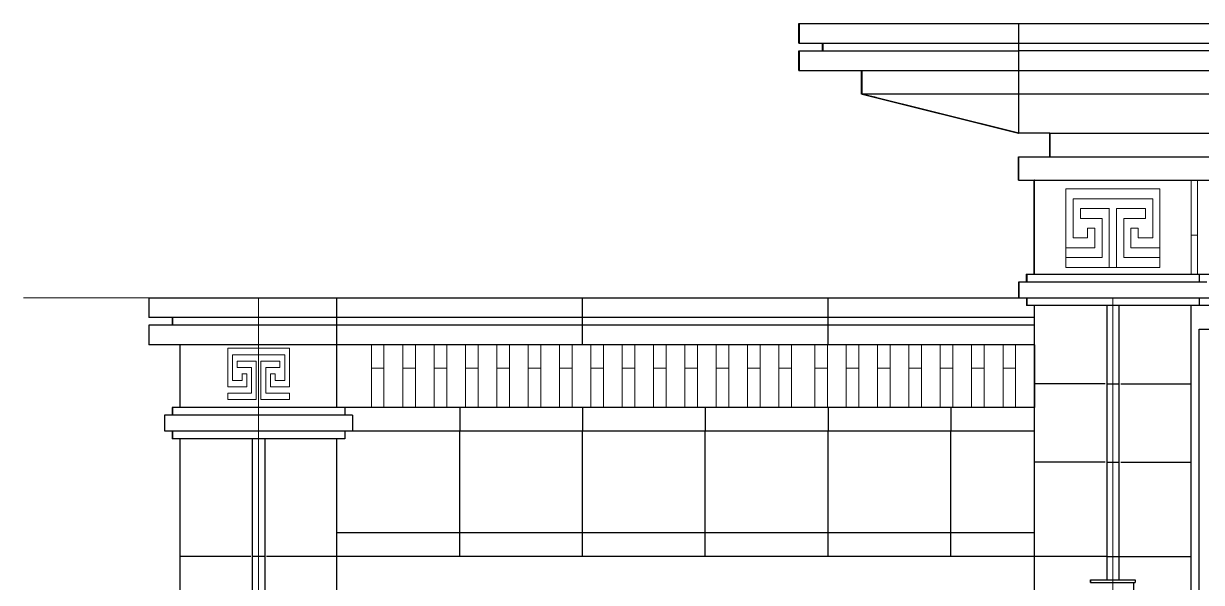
# Model space of a CAD drawing. Extents: x 1188826 to 1909461, y 608442 to 1651179.
# Drawn here: x 1651533 to 1659049, y 1032447 to 1036013 of the extents above; entities that cross this region are included whole.
import ezdxf

# ---------------------------------------------------------------- set-up
doc = ezdxf.new("R2010")
doc.units = 0
doc.header["$LTSCALE"] = 1000
doc.header["$MEASUREMENT"] = 0
doc.linetypes.add('ACAD_ISO10W100', pattern=[18.5, 12, -3, 0.5, -3])
doc.linetypes.add('DOTE', pattern=[2.42, 2, -0.2, 0.02, -0.2])
doc.layers.add('DOTE', color=19, linetype='DOTE', lineweight=9)
doc.layers.add('煤化工粉煤灰', color=7, linetype='Continuous', lineweight=0)
doc.layers.add('分缝', color=37, linetype='Continuous')
doc.layers.add('立面线', color=40, linetype='Continuous')

msp = doc.modelspace()

# ---------------------------------------------------------------- linework, layer by layer
at = {"layer": 'DOTE', "linetype": 'ACAD_ISO10W100', "ltscale": 100}
for p, q in [((1678232.8, 1034263.4), (1651532.8, 1034263.4)), ((1653032.7, 1034263.4), (1653032.7, 1027963.4)), ((1658482.7, 1034263.4), (1658482.7, 1027963.4))]:
    msp.add_line(p, q, dxfattribs=at)
at = {"layer": '分缝'}
for p, q in [((1657884.8, 1035888.4), (1657884.8, 1036013.4)), ((1657884.7, 1035838.4), (1657884.7, 1035888.4)), ((1657884.8, 1035838.4), (1657884.7, 1035838.4)), ((1657884.8, 1035713.4), (1657884.8, 1035838.4)), ((1657884.7, 1035563.4), (1657884.7, 1035713.4)), ((1657884.4, 1035313.4), (1657884.7, 1035563.4)), ((1657880.8, 1035314.3), (1657884.4, 1035313.4)), ((1657880.8, 1035314.3), (1657880.8, 1035314.3)), ((1657880.8, 1035313.4), (1657880.8, 1035314.3)), ((1657880.8, 1035313.4), (1657880.8, 1035313.5)), ((1657880.8, 1035313.4), (1657880.8, 1035313.4)), ((1657884.1, 1035313.4), (1657880.8, 1035313.4)), ((1657884.4, 1035313.4), (1657884.1, 1035313.4)), ((1657884.4, 1035313.4), (1657884.4, 1035313.4)), ((1658434.4, 1033713.4), (1657983.5, 1033713.4)), ((1658534.4, 1033713.4), (1658984.4, 1033713.4)), ((1654316.1, 1033563.4), (1654316.1, 1033413.4)), ((1655099.4, 1033563.4), (1655099.4, 1033413.4)), ((1655882.8, 1033563.4), (1655882.8, 1033413.4)), ((1656666.1, 1033563.4), (1656666.1, 1033413.4)), ((1657449.4, 1033563.4), (1657449.4, 1033413.4)), ((1654316.1, 1032763.4), (1654316.1, 1033413.4)), ((1655099.4, 1032763.4), (1655099.4, 1033413.4)), ((1655882.7, 1032763.4), (1655882.7, 1033413.4)), ((1656666.1, 1032763.4), (1656666.1, 1033413.4)), ((1657449.4, 1032763.4), (1657449.4, 1033413.4)), ((1658434.4, 1033213.4), (1657983.5, 1033213.4)), ((1658534.4, 1033213.4), (1658984.4, 1033213.4)), ((1654316.1, 1032613.4), (1654316.1, 1032763.4)), ((1655099.4, 1032613.4), (1655099.4, 1032763.4)), ((1655882.8, 1032613.4), (1655882.8, 1032763.4)), ((1656666.1, 1032613.4), (1656666.1, 1032763.4)), ((1657449.4, 1032613.4), (1657449.4, 1032763.4)), ((1652982.8, 1032613.4), (1652531.5, 1032613.4)), ((1653532.8, 1032613.4), (1653082.8, 1032613.4)), ((1658444.4, 1032613.4), (1657984.4, 1032613.4)), ((1658524.4, 1032613.4), (1658984.4, 1032613.4))]:
    msp.add_line(p, q, dxfattribs=at)
at = {"layer": '煤化工粉煤灰', "color": 34}
for p, q in [((1658984.4, 1034413.4), (1658984.4, 1035013.4)), ((1659023.6, 1034413.4), (1659023.6, 1035013.4)), ((1658184.1, 1034582.7), (1658184.1, 1034957.7)), ((1658184.1, 1034957.7), (1658784.4, 1034957.7)), ((1658784.1, 1034957.7), (1658784.1, 1034582.7)), ((1658784.4, 1034457.7), (1658784.4, 1034957.7)), ((1658738, 1034895.2), (1658230.3, 1034895.2)), ((1658230.3, 1034895.2), (1658230.3, 1034645.2)), ((1658738, 1034645.2), (1658738, 1034895.2)), ((1658276.4, 1034770.2), (1658276.4, 1034832.7)), ((1658276.4, 1034832.7), (1658461.3, 1034832.7)), ((1658414.9, 1034770.2), (1658276.4, 1034770.2)), ((1658414.9, 1034520.2), (1658414.9, 1034770.2)), ((1658461, 1034832.7), (1658461, 1034457.7)), ((1658507.2, 1034832.7), (1658507.2, 1034457.7)), ((1658507.2, 1034832.7), (1658692.1, 1034832.7)), ((1658553.3, 1034520.2), (1658553.3, 1034770.2)), ((1658553.3, 1034770.2), (1658692.1, 1034770.2)), ((1658691.8, 1034770.2), (1658691.8, 1034832.7)), ((1658322.6, 1034645.2), (1658322.6, 1034707.7)), ((1658322.6, 1034707.7), (1658369, 1034707.7)), ((1658368.7, 1034707.7), (1658368.7, 1034582.7)), ((1658599.5, 1034582.7), (1658599.5, 1034707.7)), ((1658599.5, 1034707.7), (1658645.9, 1034707.7)), ((1658645.6, 1034707.7), (1658645.6, 1034645.2)), ((1658230.3, 1034645.2), (1658322.6, 1034645.2)), ((1658738, 1034645.2), (1658645.6, 1034645.2)), ((1658984.4, 1034663.4), (1659023.6, 1034663.4)), ((1658369, 1034582.7), (1658184.1, 1034582.7)), ((1658184.4, 1034582.7), (1658184.4, 1034520.2)), ((1658784.4, 1034582.7), (1658599.5, 1034582.7)), ((1658184.1, 1034457.7), (1658184.1, 1034520.2)), ((1658184.1, 1034520.2), (1658414.9, 1034520.2)), ((1658553.3, 1034520.2), (1658784.4, 1034520.2)), ((1658784.1, 1034457.7), (1658784.1, 1034520.2)), ((1658184.1, 1034457.7), (1658784.4, 1034457.7)), ((1653229.6, 1033941.4), (1652835.8, 1033941.4)), ((1652836, 1033941.4), (1652836, 1033695.4)), ((1653229.6, 1033695.4), (1653229.6, 1033941.4)), ((1653752.8, 1033963.4), (1653752.8, 1033563.4)), ((1653832.8, 1033563.4), (1653832.8, 1033963.4)), ((1653952.8, 1033963.4), (1653952.8, 1033563.4)), ((1654032.8, 1033563.4), (1654032.8, 1033963.4)), ((1654152.8, 1033963.4), (1654152.8, 1033563.4)), ((1654232.8, 1033563.4), (1654232.8, 1033963.4)), ((1654352.8, 1033963.4), (1654352.8, 1033563.4)), ((1654432.8, 1033563.4), (1654432.8, 1033963.4)), ((1654552.8, 1033963.4), (1654552.8, 1033563.4)), ((1654632.8, 1033563.4), (1654632.8, 1033963.4)), ((1654752.8, 1033963.4), (1654752.8, 1033563.4)), ((1654832.8, 1033563.4), (1654832.8, 1033963.4)), ((1654952.8, 1033963.4), (1654952.8, 1033563.4)), ((1655032.8, 1033563.4), (1655032.8, 1033963.4)), ((1655152.8, 1033963.4), (1655152.8, 1033563.4)), ((1655232.8, 1033563.4), (1655232.8, 1033963.4)), ((1655352.8, 1033963.4), (1655352.8, 1033563.4)), ((1655432.8, 1033563.4), (1655432.8, 1033963.4)), ((1655552.8, 1033963.4), (1655552.8, 1033563.4)), ((1655632.8, 1033563.4), (1655632.8, 1033963.4)), ((1655752.8, 1033963.4), (1655752.8, 1033563.4)), ((1655832.8, 1033563.4), (1655832.8, 1033963.4)), ((1655952.8, 1033963.4), (1655952.8, 1033563.4)), ((1656032.8, 1033563.4), (1656032.8, 1033963.4)), ((1656152.8, 1033963.4), (1656152.8, 1033563.4)), ((1656232.8, 1033563.4), (1656232.8, 1033963.4)), ((1656352.8, 1033963.4), (1656352.8, 1033563.4)), ((1656432.8, 1033563.4), (1656432.8, 1033963.4)), ((1656582.8, 1033963.4), (1656582.8, 1033563.4)), ((1656662.8, 1033563.4), (1656662.8, 1033963.4)), ((1656782.8, 1033963.4), (1656782.8, 1033563.4)), ((1656862.8, 1033563.4), (1656862.8, 1033963.4)), ((1656982.8, 1033963.4), (1656982.8, 1033563.4)), ((1657062.8, 1033563.4), (1657062.8, 1033963.4)), ((1657182.8, 1033963.4), (1657182.8, 1033563.4)), ((1657262.8, 1033563.4), (1657262.8, 1033963.4)), ((1657382.8, 1033963.4), (1657382.8, 1033563.4)), ((1657462.8, 1033563.4), (1657462.8, 1033963.4)), ((1657582.8, 1033963.4), (1657582.8, 1033563.4)), ((1657662.8, 1033563.4), (1657662.8, 1033963.4)), ((1657782.8, 1033963.4), (1657782.8, 1033563.4)), ((1657862.8, 1033563.4), (1657862.8, 1033963.4)), ((1652866.3, 1033900.4), (1653199.3, 1033900.4)), ((1652866.3, 1033736.4), (1652866.3, 1033900.4)), ((1653199.3, 1033900.4), (1653199.3, 1033736.4)), ((1653017.6, 1033859.4), (1652896.4, 1033859.4)), ((1652987.4, 1033818.4), (1652896.4, 1033818.4)), ((1652896.5, 1033818.4), (1652896.5, 1033859.4)), ((1652987.4, 1033654.4), (1652987.4, 1033818.4)), ((1653017.6, 1033859.4), (1653017.6, 1033613.4)), ((1653169, 1033859.4), (1653047.8, 1033859.4)), ((1653047.9, 1033859.4), (1653047.9, 1033613.4)), ((1653078.2, 1033818.4), (1653169, 1033818.4)), ((1653078.2, 1033654.4), (1653078.2, 1033818.4)), ((1653169, 1033818.4), (1653169, 1033859.4)), ((1653752.8, 1033813.4), (1653832.8, 1033813.4)), ((1653952.8, 1033813.4), (1654032.8, 1033813.4)), ((1654152.8, 1033813.4), (1654232.8, 1033813.4)), ((1654352.8, 1033813.4), (1654432.8, 1033813.4)), ((1654552.8, 1033813.4), (1654632.8, 1033813.4)), ((1654752.8, 1033813.4), (1654832.8, 1033813.4)), ((1654952.8, 1033813.4), (1655032.8, 1033813.4)), ((1655152.8, 1033813.4), (1655232.8, 1033813.4)), ((1655352.8, 1033813.4), (1655432.8, 1033813.4)), ((1655552.8, 1033813.4), (1655632.8, 1033813.4)), ((1655752.8, 1033813.4), (1655832.8, 1033813.4)), ((1655952.8, 1033813.4), (1656032.8, 1033813.4)), ((1656152.8, 1033813.4), (1656232.8, 1033813.4)), ((1656352.8, 1033813.4), (1656432.8, 1033813.4)), ((1656582.8, 1033813.4), (1656662.8, 1033813.4)), ((1656782.8, 1033813.4), (1656862.8, 1033813.4)), ((1656982.8, 1033813.4), (1657062.8, 1033813.4)), ((1657182.8, 1033813.4), (1657262.8, 1033813.4)), ((1657382.8, 1033813.4), (1657462.8, 1033813.4)), ((1657582.8, 1033813.4), (1657662.8, 1033813.4)), ((1657782.8, 1033813.4), (1657862.8, 1033813.4)), ((1652866.3, 1033736.4), (1652926.8, 1033736.4)), ((1652926.6, 1033777.4), (1652957.1, 1033777.4)), ((1652926.8, 1033777.4), (1652926.8, 1033736.4)), ((1652957.1, 1033695.4), (1652957.1, 1033777.4)), ((1653108.3, 1033777.4), (1653138.7, 1033777.4)), ((1653108.5, 1033777.4), (1653108.5, 1033695.4)), ((1653138.7, 1033736.4), (1653138.7, 1033777.4)), ((1653199.3, 1033736.4), (1653138.7, 1033736.4)), ((1652835.8, 1033695.4), (1652957.1, 1033695.4)), ((1652987.4, 1033654.4), (1652835.8, 1033654.4)), ((1652836, 1033613.4), (1652836, 1033654.4)), ((1653229.6, 1033654.4), (1653078.2, 1033654.4)), ((1653108.3, 1033695.4), (1653229.6, 1033695.4)), ((1653229.6, 1033613.4), (1653229.6, 1033654.4)), ((1652835.8, 1033613.4), (1653017.6, 1033613.4)), ((1653047.8, 1033613.4), (1653229.6, 1033613.4))]:
    msp.add_line(p, q, dxfattribs=at)
at = {"layer": '立面线'}
for p, q in [((1656480.4, 1035888.4), (1656480.4, 1036013.4)), ((1656480.4, 1036013.4), (1673284.8, 1036013.4)), ((1656480.8, 1035888.4), (1656480.8, 1036013.4)), ((1656481, 1035888.4), (1656481, 1036013.4)), ((1656481.3, 1035888.4), (1656481.3, 1036013.4)), ((1656481.7, 1035888.4), (1656481.7, 1036013.4)), ((1656482, 1035888.4), (1656482, 1036013.4)), ((1656482.3, 1035888.4), (1656482.3, 1036013.4)), ((1656482.6, 1035888.4), (1656482.6, 1036013.4)), ((1656482.8, 1035888.4), (1656482.8, 1036013.4)), ((1656483.2, 1035888.4), (1656483.2, 1036013.4)), ((1656483.5, 1035888.4), (1656483.5, 1036013.4)), ((1656483.8, 1035888.4), (1656483.8, 1036013.4)), ((1656484.1, 1035888.4), (1656484.1, 1036013.4)), ((1656484.4, 1035888.4), (1656484.4, 1036013.4)), ((1656484.8, 1035888.4), (1656484.8, 1036013.4)), ((1656480.4, 1035888.4), (1673284.8, 1035888.4)), ((1656480.4, 1035713.4), (1656480.4, 1035838.4)), ((1656480.4, 1035838.4), (1657884.7, 1035838.4)), ((1656480.8, 1035713.4), (1656480.8, 1035838.4)), ((1656481, 1035713.4), (1656481, 1035838.4)), ((1656481.3, 1035713.4), (1656481.3, 1035838.4)), ((1656481.7, 1035713.4), (1656481.7, 1035838.4)), ((1656482, 1035713.4), (1656482, 1035838.4)), ((1656482.3, 1035713.4), (1656482.3, 1035838.4)), ((1656482.6, 1035713.4), (1656482.6, 1035838.4)), ((1656482.8, 1035713.4), (1656482.8, 1035838.4)), ((1656483.2, 1035713.4), (1656483.2, 1035838.4)), ((1656483.5, 1035713.4), (1656483.5, 1035838.4)), ((1656483.8, 1035713.4), (1656483.8, 1035838.4)), ((1656484.1, 1035713.4), (1656484.1, 1035838.4)), ((1656484.4, 1035713.4), (1656484.4, 1035838.4)), ((1656484.8, 1035713.4), (1656484.8, 1035838.4)), ((1656630.4, 1035838.4), (1656630.4, 1035888.4)), ((1656630.8, 1035838.4), (1656630.8, 1035888.4)), ((1656631, 1035838.4), (1656631, 1035888.4)), ((1656631.3, 1035838.4), (1656631.3, 1035888.4)), ((1656631.7, 1035838.4), (1656631.7, 1035888.4)), ((1656632, 1035838.4), (1656632, 1035888.4)), ((1656632.3, 1035838.4), (1656632.3, 1035888.4)), ((1656632.6, 1035838.4), (1656632.6, 1035888.4)), ((1656632.8, 1035838.4), (1656632.8, 1035888.4)), ((1656633.2, 1035838.4), (1656633.2, 1035888.4)), ((1656633.5, 1035838.4), (1656633.5, 1035888.4)), ((1656633.8, 1035838.4), (1656633.8, 1035888.4)), ((1656634.1, 1035838.4), (1656634.1, 1035888.4)), ((1656634.4, 1035838.4), (1656634.4, 1035888.4)), ((1656634.7, 1035838.4), (1656634.7, 1035888.4)), ((1659284.7, 1035838.4), (1657884.8, 1035838.4)), ((1656480.4, 1035713.4), (1673284.8, 1035713.4)), ((1656880.5, 1035563.4), (1656880.5, 1035713.4)), ((1656880.8, 1035563.4), (1656880.8, 1035713.4)), ((1656881, 1035563.4), (1656881, 1035713.4)), ((1656881.3, 1035563.4), (1656881.3, 1035713.4)), ((1656881.7, 1035563.4), (1656881.7, 1035713.4)), ((1656882, 1035563.4), (1656882, 1035713.4)), ((1656882.3, 1035563.4), (1656882.3, 1035713.4)), ((1656882.6, 1035563.4), (1656882.6, 1035713.4)), ((1656882.8, 1035563.4), (1656882.8, 1035713.4)), ((1656883.2, 1035563.4), (1656883.2, 1035713.4)), ((1656883.5, 1035563.4), (1656883.5, 1035713.4)), ((1656883.8, 1035563.4), (1656883.8, 1035713.4)), ((1656884.1, 1035563.4), (1656884.1, 1035713.4)), ((1656884.4, 1035563.4), (1656884.4, 1035713.4)), ((1656884.7, 1035563.4), (1656884.7, 1035713.4)), ((1657880.8, 1035313.4), (1656880.5, 1035563.4)), ((1672884.7, 1035563.4), (1656880.5, 1035563.4)), ((1656973.1, 1035541.3), (1656880.5, 1035563.4)), ((1657881, 1035313.4), (1656881, 1035563.4)), ((1657881.3, 1035313.4), (1656881.3, 1035563.4)), ((1657881.7, 1035313.4), (1656881.7, 1035563.4)), ((1657882, 1035313.4), (1656882, 1035563.4)), ((1657882.3, 1035313.4), (1656882.3, 1035563.4)), ((1657882.6, 1035313.4), (1656882.6, 1035563.4)), ((1657882.8, 1035313.4), (1656882.8, 1035563.4)), ((1657883.2, 1035313.4), (1656883.2, 1035563.4)), ((1657883.5, 1035313.4), (1656883.5, 1035563.4)), ((1657883.8, 1035313.4), (1656883.8, 1035563.4)), ((1657884.1, 1035313.4), (1656884.1, 1035563.4)), ((1656968.7, 1035542.4), (1656884.4, 1035563.4)), ((1656884.7, 1035563.4), (1656884.7, 1035563.4)), ((1656884.7, 1035563.4), (1657880.8, 1035314.3)), ((1658080.8, 1035313.4), (1657884.4, 1035313.4)), ((1658080.8, 1035163.4), (1658080.8, 1035313.4)), ((1658080.8, 1035313.4), (1658081, 1035313.4)), ((1658080.8, 1035313.4), (1658080.8, 1035313.4)), ((1658081, 1035163.4), (1658081, 1035313.4)), ((1658081, 1035313.4), (1658084.1, 1035313.4)), ((1658081.3, 1035163.4), (1658081.3, 1035313.4)), ((1658081.7, 1035163.4), (1658081.7, 1035313.4)), ((1658082, 1035163.4), (1658082, 1035313.4)), ((1658082.3, 1035163.4), (1658082.3, 1035313.4)), ((1658082.6, 1035163.4), (1658082.6, 1035313.4)), ((1658082.8, 1035163.4), (1658082.8, 1035313.4)), ((1658083.2, 1035163.4), (1658083.2, 1035313.4)), ((1658083.5, 1035163.4), (1658083.5, 1035313.4)), ((1658083.8, 1035163.4), (1658083.8, 1035313.4)), ((1658084.1, 1035163.4), (1658084.1, 1035313.4)), ((1658084.3, 1035313.4), (1658084.1, 1035313.4)), ((1658084.3, 1035163.4), (1658084.3, 1035313.4)), ((1658084.3, 1035313.4), (1671884.4, 1035313.4)), ((1658084.3, 1035313.4), (1658084.3, 1035313.4)), ((1657880.8, 1035013.4), (1657880.8, 1035163.4)), ((1657880.8, 1035163.4), (1664884.3, 1035163.4)), ((1657881.1, 1035013.4), (1657881.1, 1035163.4)), ((1657884.1, 1035013.4), (1657884.1, 1035163.4)), ((1657884.4, 1035013.4), (1657884.4, 1035163.4)), ((1657880.8, 1035013.4), (1657981, 1035013.4)), ((1657980.8, 1034413.4), (1657980.8, 1035013.4)), ((1657981, 1034413.4), (1657981, 1035013.4)), ((1657981, 1035013.4), (1657981, 1035013.4)), ((1657981.1, 1035013.4), (1657981, 1035013.4)), ((1657984.1, 1035013.4), (1657981.1, 1035013.4)), ((1657981.5, 1034413.4), (1657981.5, 1035013.4)), ((1657981.7, 1034413.4), (1657981.7, 1035013.4)), ((1657983.5, 1034413.4), (1657983.5, 1035013.4)), ((1657983.7, 1034413.4), (1657983.7, 1035013.4)), ((1657984.1, 1034413.4), (1657984.1, 1035013.4)), ((1657984.2, 1035013.4), (1657984.1, 1035013.4)), ((1657984.1, 1035013.4), (1657984.1, 1035013.4)), ((1657984.4, 1035013.4), (1657984.2, 1035013.4)), ((1657984.4, 1034413.4), (1657984.4, 1035013.4)), ((1657984.4, 1035013.4), (1671884.4, 1035013.4)), ((1657930.8, 1034413.4), (1657930.8, 1034363.4)), ((1657930.8, 1034413.4), (1663283.7, 1034413.4)), ((1657931, 1034413.4), (1657931, 1034363.4)), ((1657931.4, 1034413.4), (1657931.4, 1034363.4)), ((1657931.7, 1034413.4), (1657931.7, 1034363.4)), ((1657933.5, 1034413.4), (1657933.5, 1034363.4)), ((1657933.7, 1034413.4), (1657933.7, 1034363.4)), ((1657934.1, 1034413.4), (1657934.1, 1034363.4)), ((1657934.4, 1034413.4), (1657934.4, 1034363.4)), ((1659034.4, 1034413.4), (1659034.4, 1034363.4)), ((1657880.8, 1034363.4), (1657880.8, 1034263.4)), ((1659084.4, 1034363.4), (1657880.8, 1034363.4)), ((1657881.1, 1034363.4), (1657881.1, 1034263.4)), ((1657881.4, 1034363.4), (1657881.4, 1034263.4)), ((1657881.7, 1034363.4), (1657881.7, 1034263.4)), ((1657883.5, 1034363.4), (1657883.5, 1034263.4)), ((1657883.7, 1034363.4), (1657883.7, 1034263.4)), ((1657884.1, 1034363.4), (1657884.1, 1034263.4)), ((1657884.4, 1034363.4), (1657884.4, 1034263.4)), ((1652331.5, 1034263.4), (1652331.5, 1034138.4)), ((1652331.5, 1034263.4), (1677432.8, 1034263.4)), ((1652332.1, 1034263.4), (1652332.1, 1034138.4)), ((1652332.8, 1034263.4), (1652332.8, 1034138.4)), ((1653532.8, 1034138.4), (1653532.8, 1034263.4)), ((1655099.5, 1034138.4), (1655099.5, 1034263.4)), ((1656666.2, 1034138.4), (1656666.2, 1034263.4)), ((1657933.5, 1034263.4), (1657933.5, 1034213.4)), ((1657933.7, 1034263.4), (1657933.7, 1034213.4)), ((1657934.1, 1034263.4), (1657934.1, 1034213.4)), ((1657934.4, 1034263.4), (1657934.4, 1034213.4)), ((1659034.4, 1034263.4), (1659034.4, 1034213.4)), ((1671834.4, 1034213.4), (1657933.5, 1034213.4)), ((1657983.5, 1029513.4), (1657983.5, 1034213.4)), ((1657983.7, 1029513.4), (1657983.7, 1034213.4)), ((1657984.1, 1029513.4), (1657984.1, 1034213.4)), ((1657984.4, 1029513.4), (1657984.4, 1034213.4)), ((1658444.4, 1034213.4), (1658444.4, 1032463.4)), ((1658524.4, 1032463.4), (1658524.4, 1034213.4)), ((1658984.4, 1029513.4), (1658984.4, 1034213.4)), ((1657984.4, 1034138.4), (1652331.5, 1034138.4)), ((1652331.5, 1034088.4), (1652331.5, 1033963.4)), ((1657984.4, 1034088.4), (1652331.5, 1034088.4)), ((1652332.1, 1034088.4), (1652332.1, 1033963.4)), ((1652332.8, 1034088.4), (1652332.8, 1033963.4)), ((1652481.5, 1034138.4), (1652481.5, 1034088.4)), ((1652482.1, 1034138.4), (1652482.1, 1034088.4)), ((1652482.8, 1034138.4), (1652482.8, 1034088.4)), ((1653532.8, 1034088.4), (1653532.8, 1034138.4)), ((1653532.8, 1033963.4), (1653532.8, 1034088.4)), ((1655099.5, 1034088.4), (1655099.5, 1034138.4)), ((1655099.5, 1033963.4), (1655099.5, 1034088.4)), ((1656666.1, 1034088.4), (1656666.1, 1034138.4)), ((1656666.2, 1033963.4), (1656666.2, 1034088.4)), ((1659033.7, 1029513.4), (1659033.7, 1034063.4)), ((1659033.7, 1034063.4), (1670733.7, 1034063.4)), ((1657984.4, 1033963.4), (1652331.5, 1033963.4)), ((1652531.5, 1033563.4), (1652531.5, 1033963.4)), ((1652531.8, 1033563.4), (1652531.8, 1033963.4)), ((1652532.5, 1033563.4), (1652532.5, 1033963.4)), ((1652532.8, 1033563.4), (1652532.8, 1033963.4)), ((1653532.8, 1033563.4), (1653532.8, 1033963.4)), ((1657982.8, 1033963.4), (1657982.8, 1033563.4)), ((1657982.8, 1033813.4), (1657984.4, 1033813.4)), ((1658444.4, 1033713.4), (1658524.4, 1033713.4)), ((1652481.5, 1033563.4), (1652481.5, 1033513.4)), ((1657984.4, 1033563.4), (1652481.5, 1033563.4)), ((1652481.8, 1033563.4), (1652481.8, 1033513.4)), ((1652482.5, 1033563.4), (1652482.5, 1033513.4)), ((1652482.8, 1033563.4), (1652482.8, 1033513.4)), ((1653582.8, 1033563.4), (1653582.8, 1033513.4)), ((1652431.5, 1033513.4), (1652431.5, 1033413.4)), ((1653632.8, 1033513.4), (1652431.5, 1033513.4)), ((1652431.8, 1033513.4), (1652431.8, 1033413.4)), ((1652432.5, 1033513.4), (1652432.5, 1033413.4)), ((1652432.8, 1033513.4), (1652432.8, 1033413.4)), ((1653632.8, 1033513.4), (1653632.8, 1033413.4)), ((1652431.5, 1033413.4), (1657984.4, 1033413.4)), ((1652481.5, 1033413.4), (1652481.5, 1033363.4)), ((1652481.8, 1033413.4), (1652481.8, 1033363.4)), ((1652482.5, 1033413.4), (1652482.5, 1033363.4)), ((1652482.8, 1033413.4), (1652482.8, 1033363.4)), ((1653582.8, 1033413.4), (1653582.8, 1033363.4)), ((1653582.8, 1033363.4), (1652481.5, 1033363.4)), ((1652531.5, 1029513.4), (1652531.5, 1033363.4)), ((1652531.8, 1029513.4), (1652531.8, 1033363.4)), ((1652532.5, 1029513.4), (1652532.5, 1033363.4)), ((1652532.8, 1029513.4), (1652532.8, 1033363.4)), ((1652992.8, 1032363.4), (1652992.8, 1033363.4)), ((1653072.8, 1033363.4), (1653072.8, 1032363.4)), ((1653532.8, 1029513.4), (1653532.8, 1033363.4)), ((1658444.4, 1033213.4), (1658524.4, 1033213.4)), ((1657984.4, 1032763.4), (1653532.8, 1032763.4)), ((1653072.8, 1032613.4), (1652992.8, 1032613.4)), ((1657984.4, 1032613.4), (1653532.8, 1032613.4)), ((1658444.4, 1032613.4), (1658524.4, 1032613.4)), ((1658341.9, 1032446.9), (1658341.9, 1032463.4)), ((1658341.9, 1032463.4), (1658341.9, 1032446.9)), ((1658341.9, 1032463.4), (1658626.9, 1032463.4)), ((1658341.9, 1032446.9), (1658626.9, 1032446.9)), ((1658614.9, 1032446.9), (1658614.9, 1032322.7)), ((1658626.9, 1032463.4), (1658626.9, 1032446.9))]:
    msp.add_line(p, q, dxfattribs=at)

doc.saveas('drawing.dxf')
